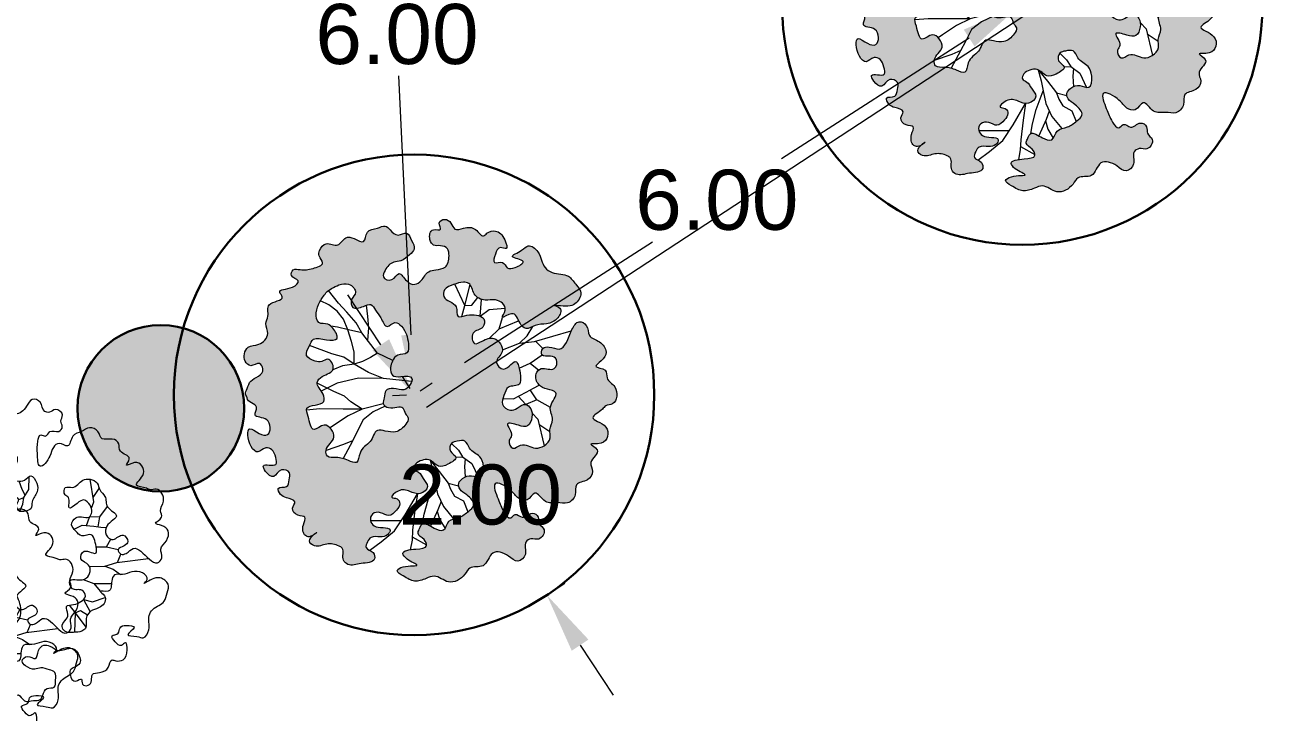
# Model space of a CAD drawing. Header units: metres. Extents: x 180 to 3220, y 13789 to 15035.
# Drawn here: x 728.59 to 739.11, y 14687.81 to 14693.54 of the extents above; entities that cross this region are included whole.
import ezdxf

# ---------------------------------------------------------------- set-up
doc = ezdxf.new("R2010")
doc.units = ezdxf.units.M
doc.header["$MEASUREMENT"] = 0
for name, color, linetype in [('02 Выноски план', 170, 'Continuous'), ('04 Дендроплан (растения)', 7, 'Continuous'), ('04 Дендроплан (существующие растения)', 7, 'Continuous'), ('04 Дендроплан (удаление)', 240, 'Continuous'), ('04 Посадки (привязки)', 7, 'Continuous'), ('50 Дендроплан (привязки)', 7, 'Continuous'), ('50 Дендроплан - Деревья вырубаемые', 7, 'Continuous')]:
    doc.layers.add(name, color=color, linetype=linetype)
doc.layers.get('50 Дендроплан - Деревья вырубаемые').off()
doc.styles.get("Standard").update_dxf_attribs({"font": 'arial.ttf'})
doc.dimstyles.get("Standard").update_dxf_attribs({"dimtxt": 0.18, "dimasz": 0.18, "dimexe": 0.18, "dimexo": 0.0625, "dimgap": 0.09, "dimtad": 0, "dimtih": 1, "dimtoh": 1, "dimdec": 4, "dimzin": 0, "dimdsep": 46, "dimtxsty": 'Standard', "dimcen": 0.09, "dimadec": 0, "dimazin": 0, "dimtfac": 1, "dimtdec": 4, "dimtofl": 0, "dimtmove": 0, "dimatfit": 3, "dimfxl": 1, "dimtolj": 1, "dimtzin": 0, "dimarcsym": 0})

# ---------------------------------------------------------------- blocks, each defined once
blk = doc.blocks.new('A$C442D7FB9')
at = {"layer": '04 Дендроплан (удаление)', "lineweight": 30}
h = blk.add_hatch(color=0, dxfattribs=at)
h.dxf.hatch_style = 1
edge = h.paths.add_edge_path()
edge.add_arc((0, 0), 0.5, 0, 360)
at = {"layer": '04 Дендроплан (удаление)', "color": 0, "lineweight": 30}
blk.add_circle((0, 0), 0.5, dxfattribs=at)
blk = doc.blocks.new('A$C1BB61900')
at = {"layer": '04 Дендроплан (растения)', "lineweight": 0, "true_color": 0xd1f3c4}
h = blk.add_hatch(color=254, dxfattribs=at)
h.dxf.hatch_style = 1
h.set_gradient(color1=(178, 204, 102), color2=(212, 233, 180), rotation=120, tint=1, name='SPHERICAL')
edge = h.paths.add_edge_path()
edge.add_spline(control_points=[(-1.389, -0.037), (-1.39, 0), (-1.277, 0.016), (-1.363, 0.136), (-1.194, 0.118), (-1.204, 0.301), (-1.31, 0.268), (-1.408, 0.172), (-1.4, 0.352), (-1.32, 0.44), (-1.262, 0.37), (-1.189, 0.403), (-1.176, 0.459), (-1.154, 0.562), (-1.304, 0.499), (-1.261, 0.595), (-1.191, 0.654), (-1.145, 0.551), (-1.049, 0.594), (-1.073, 0.659), (-1.081, 0.733), (-1.185, 0.705), (-1.147, 0.788), (-1.1, 0.811), (-1.004, 0.833), (-1.073, 0.903), (-1.021, 0.966), (-0.932, 0.965), (-0.983, 1.05), (-0.976, 1.123), (-0.913, 1.152), (-0.811, 1.073), (-0.96, 1.168), (-0.868, 1.239), (-0.783, 1.197), (-0.702, 1.214), (-0.631, 1.26), (-0.671, 1.338), (-0.597, 1.406), (-0.508, 1.374), (-0.379, 1.384), (-0.391, 1.281), (-0.471, 1.267), (-0.444, 1.203), (-0.408, 1.154), (-0.337, 1.172), (-0.276, 1.167), (-0.232, 1.103), (-0.318, 1.09), (-0.376, 1.087), (-0.42, 1.03), (-0.395, 0.962), (-0.318, 0.958), (-0.254, 1.014), (-0.192, 0.957), (-0.151, 0.908), (-0.171, 0.85), (-0.252, 0.85), (-0.152, 0.77), (-0.075, 0.796), (0.01, 0.843), (0.104, 0.769), (0.039, 0.703), (0.023, 0.644), (-0.041, 0.624), (-0.012, 0.564), (0.038, 0.546), (0.115, 0.533), (0.168, 0.619), (0.255, 0.594), (0.36, 0.537), (0.264, 0.489), (0.285, 0.409), (0.346, 0.402), (0.418, 0.389), (0.438, 0.488), (0.531, 0.524), (0.558, 0.617), (0.539, 0.741), (0.445, 0.68), (0.379, 0.705), (0.33, 0.748), (0.344, 0.815), (0.409, 0.85), (0.483, 0.936), (0.399, 0.995), (0.337, 1.043), (0.231, 1.043), (0.209, 1.16), (0.117, 1.118), (0.076, 1.088), (0.02, 1.061), (-0.004, 1.112), (-0.031, 1.168), (0.032, 1.195), (0.066, 1.281), (-0.049, 1.282), (-0.18, 1.292), (-0.115, 1.378), (0.016, 1.433), (-0.135, 1.411), (-0.23, 1.456), (-0.139, 1.513), (-0.072, 1.563), (0.023, 1.537), (0.12, 1.496), (0.217, 1.605), (0.345, 1.54), (0.4, 1.436), (0.536, 1.481), (0.575, 1.304), (0.72, 1.359), (0.795, 1.447), (0.893, 1.366), (0.849, 1.273), (0.924, 1.23), (0.992, 1.267), (1.059, 1.169), (0.979, 1.125), (1.001, 1.057), (0.926, 1.006), (0.863, 1.09), (0.799, 1.01), (0.751, 1.086), (0.688, 0.982), (0.666, 0.913), (0.598, 0.715), (0.776, 0.817), (0.815, 0.899), (0.911, 0.938), (0.975, 0.815), (1.043, 0.963), (1.147, 0.94), (1.241, 0.974), (1.318, 0.9), (1.298, 0.786), (1.414, 0.789), (1.473, 0.706), (1.413, 0.612), (1.555, 0.541), (1.409, 0.456), (1.586, 0.503), (1.632, 0.314), (1.414, 0.264), (1.551, 0.208), (1.591, 0.153), (1.686, 0.16), (1.705, 0), (1.596, -0.048), (1.622, -0.153), (1.484, -0.157), (1.585, -0.217), (1.632, -0.287), (1.57, -0.382), (1.463, -0.412), (1.479, -0.515), (1.388, -0.566), (1.313, -0.453), (1.265, -0.29), (1.154, -0.352), (1.081, -0.349), (1.066, -0.263), (1.147, -0.28), (1.216, -0.245), (1.18, -0.126), (1.078, -0.197), (1.006, -0.123), (1.032, -0.03), (1.104, 0.003), (1.226, 0.033), (1.094, 0.147), (1.164, 0.253), (1.106, 0.333), (1.129, 0.417), (1.068, 0.477), (0.972, 0.503), (0.888, 0.426), (0.797, 0.509), (0.759, 0.416), (0.822, 0.365), (0.721, 0.245), (0.858, 0.293), (0.941, 0.319), (0.978, 0.231), (0.976, 0.162), (0.918, 0.101), (0.858, 0.152), (0.789, 0.173), (0.711, 0.116), (0.752, 0.039), (0.775, -0.052), (0.895, -0.024), (0.892, -0.13), (0.886, -0.182), (0.856, -0.28), (0.769, -0.132), (0.666, -0.253), (0.764, -0.31), (0.745, -0.397), (0.679, -0.457), (0.6, -0.432), (0.506, -0.378), (0.494, -0.521), (0.606, -0.512), (0.625, -0.617), (0.542, -0.644), (0.478, -0.65), (0.374, -0.612), (0.408, -0.756), (0.271, -0.77), (0.29, -0.881), (0.372, -0.902), (0.438, -0.924), (0.521, -0.908), (0.523, -0.805), (0.622, -0.748), (0.721, -0.777), (0.823, -0.697), (0.734, -0.582), (0.871, -0.678), (0.895, -0.564), (0.956, -0.49), (1.039, -0.545), (1.133, -0.535), (1.223, -0.567), (1.274, -0.666), (1.156, -0.706), (1.338, -0.659), (1.401, -0.713), (1.439, -0.796), (1.382, -0.86), (1.327, -0.955), (1.212, -0.946), (1.11, -1.021), (1.114, -1.131), (1.009, -1.22), (0.952, -1.154), (0.81, -1.109), (1.009, -1.077), (0.891, -1.017), (0.817, -1.006), (0.796, -1.088), (0.697, -1.049), (0.729, -1.143), (0.759, -1.21), (0.843, -1.16), (0.81, -1.281), (0.756, -1.344), (0.676, -1.33), (0.624, -1.275), (0.575, -1.377), (0.487, -1.376), (0.394, -1.344), (0.377, -1.42), (0.327, -1.461), (0.255, -1.427), (0.306, -1.347), (0.197, -1.389), (0.18, -1.293), (0.214, -1.227), (0.279, -1.237), (0.341, -1.209), (0.347, -1.13), (0.324, -1.038), (0.234, -1.034), (0.152, -1.024), (0.116, -0.952), (0.045, -0.907), (-0.027, -0.942), (-0.076, -1.052), (-0.13, -0.943), (-0.231, -0.982), (-0.187, -1.064), (-0.136, -1.118), (-0.047, -1.114), (0.006, -1.161), (0.074, -1.214), (0.035, -1.282), (0.009, -1.371), (-0.081, -1.315), (-0.13, -1.374), (-0.178, -1.429), (-0.248, -1.39), (-0.341, -1.396), (-0.348, -1.261), (-0.436, -1.328), (-0.52, -1.35), (-0.572, -1.244), (-0.673, -1.316), (-0.733, -1.248), (-0.745, -1.185), (-0.681, -1.119), (-0.81, -1.084), (-0.879, -1.075), (-0.961, -1.101), (-0.992, -1.023), (-0.891, -0.999), (-0.98, -0.917), (-1.11, -0.934), (-1.024, -0.829), (-1.21, -0.835), (-1.17, -0.715), (-1.221, -0.644), (-1.17, -0.552), (-1.261, -0.463), (-1.361, -0.478), (-1.401, -0.405), (-1.4, -0.343), (-1.345, -0.283), (-1.276, -0.342), (-1.231, -0.262), (-1.286, -0.206), (-1.361, -0.186), (-1.379, -0.121), (-1.412, -0.072), (-1.389, -0.048), (-1.389, -0.037)], knot_values=[0, 0, 0, 0, 0.144623, 0.231167, 0.368861, 0.533358, 0.626687, 0.740408, 0.935226, 1.031861, 1.128241, 1.198256, 1.294402, 1.368689, 1.507955, 1.574673, 1.679777, 1.79119, 1.883627, 1.959993, 2.039207, 2.131319, 2.201489, 2.277769, 2.379891, 2.45347, 2.54984, 2.629417, 2.713756, 2.836131, 2.877797, 2.974434, 3.098533, 3.174839, 3.310795, 3.448506, 3.489216, 3.62255, 3.689433, 3.833718, 3.988827, 4.05943, 4.152735, 4.217846, 4.281087, 4.383199, 4.466591, 4.525335, 4.60464, 4.706041, 4.777196, 4.850967, 4.941557, 5.035937, 5.13954, 5.219117, 5.28068, 5.339424, 5.435055, 5.564599, 5.681514, 5.792988, 5.892227, 5.976975, 6.036908, 6.095646, 6.173749, 6.252212, 6.380922, 6.484525, 6.602635, 6.692872, 6.777965, 6.844717, 6.928444, 7.02051, 7.167213, 7.282, 7.407383, 7.507264, 7.609206, 7.678412, 7.741177, 7.842553, 7.980652, 8.063007, 8.187574, 8.307662, 8.420868, 8.524456, 8.606097, 8.65359, 8.733663, 8.78115, 8.875736, 8.947733, 9.070923, 9.223371, 9.297752, 9.425798, 9.577891, 9.656402, 9.742281, 9.880076, 10.010368, 10.101704, 10.271449, 10.469408, 10.556507, 10.704089, 10.878467, 11.055291, 11.171089, 11.284149, 11.417731, 11.482645, 11.567427, 11.68373, 11.77169, 11.843492, 11.921933, 12.039354, 12.124248, 12.185085, 12.279334, 12.442083, 12.611011, 12.797738, 12.921046, 13.015017, 13.129765, 13.27535, 13.406716, 13.521304, 13.644281, 13.753137, 13.886642, 13.991763, 14.093139, 14.248215, 14.338926, 14.451134, 14.636917, 14.813923, 14.953979, 15.006047, 15.083831, 15.270441, 15.402543, 15.48891, 15.598301, 15.682028, 15.794092, 15.927518, 16.058446, 16.173604, 16.260996, 16.378012, 16.633999, 16.747204, 16.817387, 16.885538, 16.980265, 17.054418, 17.157369, 17.299589, 17.380857, 17.502298, 17.608515, 17.708493, 17.875073, 18.018008, 18.132164, 18.220812, 18.330672, 18.42764, 18.594846, 18.685597, 18.781631, 18.83834, 18.974753, 19.095535, 19.196942, 19.302834, 19.396624, 19.471771, 19.573189, 19.64865, 19.757506, 19.853667, 19.959896, 20.083661, 20.173311, 20.285247, 20.335982, 20.497146, 20.604648, 20.73546, 20.822811, 20.919446, 21.052361, 21.138111, 21.251311, 21.378508, 21.468801, 21.559641, 21.663684, 21.760796, 21.866457, 22.044178, 22.114637, 22.23047, 22.341438, 22.400666, 22.529106, 22.668332, 22.783263, 22.938439, 23.01956, 23.126312, 23.267144, 23.355432, 23.45979, 23.589203, 23.728577, 23.835857, 23.898351, 24.043906, 24.189962, 24.256212, 24.371649, 24.490581, 24.67199, 24.766696, 24.956099, 25.083087, 25.169948, 25.292933, 25.419422, 25.526836, 25.615518, 25.691414, 25.778638, 25.869312, 25.961297, 26.024928, 26.121298, 26.263466, 26.360434, 26.407027, 26.517617, 26.650303, 26.74818, 26.826653, 26.905094, 26.978885, 27.046871, 27.126191, 27.241376, 27.314599, 27.389769, 27.472839, 27.551312, 27.683547, 27.788448, 27.871841, 27.999501, 28.077604, 28.175679, 28.291585, 28.394565, 28.492933, 28.567087, 28.697918, 28.77954, 28.894137, 28.975271, 29.07451, 29.169691, 29.264917, 29.370694, 29.435998, 29.525045, 29.645134, 29.756428, 29.862319, 29.956635, 30.074745, 30.200153, 30.306664, 30.366297, 30.449133, 30.570729, 30.713328, 30.79014, 30.852634, 30.945669, 31.037541, 31.189615, 31.243213, 31.410359, 31.536232, 31.621622, 31.733558, 31.886269, 32.00739, 32.09115, 32.172123, 32.250875, 32.347965, 32.418568, 32.512539, 32.612542, 32.705135, 32.769699, 32.813194, 32.813194, 32.813194, 32.813194], degree=3, periodic=0)
edge = h.paths.add_edge_path(flags=16)
edge.add_spline(control_points=[(-0.695, -0.881), (-0.715, -0.858), (-0.753, -0.807), (-0.788, -0.73), (-0.783, -0.618), (-0.691, -0.632), (-0.643, -0.579), (-0.587, -0.48), (-0.721, -0.484), (-0.814, -0.527), (-0.855, -0.44), (-0.902, -0.36), (-0.818, -0.319), (-0.756, -0.301), (-0.691, -0.357), (-0.629, -0.217), (-0.746, -0.205), (-0.828, -0.128), (-0.753, -0.062), (-0.737, 0.065), (-0.923, 0.031), (-0.881, 0.155), (-0.868, 0.294), (-0.763, 0.194), (-0.696, 0.252), (-0.661, 0.347), (-0.763, 0.395), (-0.749, 0.496), (-0.653, 0.486), (-0.588, 0.512), (-0.488, 0.563), (-0.479, 0.462), (-0.435, 0.409), (-0.364, 0.37), (-0.34, 0.264), (-0.244, 0.294), (-0.158, 0.312), (-0.088, 0.26), (-0.045, 0.192), (-0.086, 0.154), (-0.092, 0.067), (-0.197, 0.121), (-0.274, 0.065), (-0.242, 0.01), (-0.245, -0.057), (-0.157, -0.069), (-0.086, -0.029), (-0.028, -0.079), (0.009, -0.162), (-0.099, -0.157), (-0.183, -0.156), (-0.19, -0.236), (-0.168, -0.292), (-0.125, -0.353), (-0.026, -0.331), (-0.026, -0.433), (-0.037, -0.506), (-0.07, -0.57), (-0.133, -0.63), (-0.209, -0.544), (-0.243, -0.66), (-0.286, -0.708), (-0.32, -0.784), (-0.394, -0.75), (-0.486, -0.725), (-0.496, -0.825), (-0.436, -0.863), (-0.46, -0.919), (-0.508, -0.957), (-0.582, -0.948), (-0.642, -0.916), (-0.683, -0.896), (-0.695, -0.881)], knot_values=[0, 0, 0, 0, 0.119147, 0.244704, 0.355195, 0.456841, 0.525213, 0.64652, 0.761794, 0.906015, 0.999107, 1.102214, 1.21292, 1.287506, 1.35766, 1.479239, 1.62773, 1.713089, 1.858081, 1.936445, 2.136108, 2.227757, 2.383509, 2.506371, 2.592801, 2.687321, 2.856666, 2.919037, 3.017629, 3.155387, 3.246677, 3.353704, 3.442539, 3.52579, 3.669986, 3.756325, 3.869148, 4.011227, 4.081037, 4.138722, 4.206699, 4.365743, 4.440415, 4.505889, 4.585073, 4.671725, 4.788569, 4.878809, 4.948708, 5.073582, 5.166391, 5.253695, 5.327262, 5.415765, 5.519566, 5.621336, 5.725491, 5.831081, 5.911981, 6.005594, 6.125346, 6.227321, 6.306075, 6.391977, 6.508685, 6.596002, 6.686109, 6.737432, 6.809051, 6.915906, 7.005912, 7.085383, 7.085383, 7.085383, 7.085383], degree=3, periodic=0)
at = {"layer": '04 Дендроплан (растения)', "lineweight": 0}
for p, q in [((-0.427, 1.276), (-0.327, 1.21)), ((-0.071, 1.208), (-0.09, 1.287)), ((-0.327, 1.21), (-0.214, 1.122)), ((-0.064, 1.124), (-0.071, 1.208)), ((-0.069, 1.179), (0.049, 1.251)), ((-0.214, 1.122), (-0.12, 0.995)), ((-0.036, 0.96), (-0.064, 1.124)), ((0.023, 1.076), (0.039, 0.996)), ((0.155, 0.964), (0.089, 1.098)), ((0.166, 1.044), (0.208, 1.123)), ((-0.156, 1.044), (-0.409, 1.032)), ((-0.12, 0.995), (-0.009, 0.823)), ((-0.009, 0.823), (-0.036, 0.96)), ((0.039, 0.996), (0.077, 0.878)), ((0.149, 0.975), (0.166, 1.044)), ((0.185, 0.897), (0.155, 0.964)), ((0.203, 0.94), (0.283, 1.045)), ((0.371, 0.901), (0.404, 0.992)), ((0.077, 0.878), (0.141, 0.726)), ((0.159, 0.832), (0.203, 0.94)), ((0.269, 0.799), (0.299, 0.858)), ((0.299, 0.858), (0.371, 0.901)), ((0.141, 0.726), (0.159, 0.832)), ((0.181, 0.647), (0.252, 0.746)), ((0.252, 0.746), (0.269, 0.799)), ((0.252, 0.746), (0.337, 0.772)), ((0.109, 0.549), (0.181, 0.647)), ((0.109, 0.549), (0.129, 0.641)), ((0.129, 0.641), (0.141, 0.726)), ((0.393, 0.615), (0.394, 0.702)), ((0.454, 0.592), (0.504, 0.712)), ((0.325, 0.534), (0.381, 0.534)), ((0.348, 0.476), (0.381, 0.534)), ((0.381, 0.534), (0.454, 0.592)), ((0.401, 0.55), (0.393, 0.615)), ((-0.604, 0.387), (-0.753, 0.431)), ((-0.53, 0.361), (-0.614, 0.503)), ((0.294, 0.418), (0.348, 0.476)), ((1.02, 0.248), (1.063, 0.472)), ((-0.529, 0.358), (-0.604, 0.387)), ((-0.486, 0.284), (-0.53, 0.361)), ((1.028, 0.29), (1.117, 0.355)), ((-0.674, 0.22), (-0.711, 0.244)), ((-0.556, 0.15), (-0.674, 0.22)), ((-0.431, 0.188), (-0.486, 0.284)), ((0.975, 0.196), (1.02, 0.248)), ((-0.438, 0.099), (-0.556, 0.15)), ((-0.347, 0.127), (-0.431, 0.188)), ((-0.244, 0.084), (-0.347, 0.127)), ((0.866, 0.051), (0.925, 0.121)), ((1.02, 0.087), (0.925, 0.121)), ((1.129, 0.157), (1.02, 0.087)), ((-0.789, 0.082), (-0.899, 0.087)), ((-0.595, 0.092), (-0.789, 0.082)), ((-0.438, 0.099), (-0.595, 0.092)), ((-0.529, 0.033), (-0.578, -0.015)), ((-0.438, 0.099), (-0.529, 0.033)), ((-0.26, 0.062), (-0.438, 0.099)), ((0.739, 0.062), (0.827, 0.07)), ((0.827, 0.07), (0.934, 0.018)), ((0.934, 0.018), (0.996, -0.012)), ((1.02, 0.087), (0.969, 0.001)), ((-0.666, -0.057), (-0.801, -0.133)), ((-0.636, -0.125), (-0.771, -0.067)), ((-0.578, -0.015), (-0.666, -0.057)), ((0.996, -0.012), (1.045, -0.035)), ((-0.457, -0.159), (-0.636, -0.125)), ((-0.371, -0.203), (-0.487, -0.278)), ((-0.248, -0.147), (-0.457, -0.159)), ((-0.248, -0.147), (-0.371, -0.203)), ((-0.015, -0.111), (-0.248, -0.147)), ((0.884, -0.183), (0.979, -0.219)), ((0.979, -0.219), (1.046, -0.16)), ((-0.585, -0.268), (-0.665, -0.239)), ((-0.487, -0.278), (-0.585, -0.268)), ((-0.487, -0.278), (-0.57, -0.339)), ((-0.415, -0.296), (-0.487, -0.278)), ((-0.487, -0.278), (-0.483, -0.38)), ((-0.348, -0.327), (-0.415, -0.296)), ((-0.164, -0.295), (-0.287, -0.36)), ((0.979, -0.219), (1.08, -0.285)), ((-0.667, -0.372), (-0.851, -0.451)), ((-0.57, -0.339), (-0.667, -0.372)), ((-0.483, -0.38), (-0.499, -0.467)), ((-0.287, -0.36), (-0.412, -0.537)), ((-0.287, -0.36), (-0.348, -0.327)), ((0.752, -0.341), (0.897, -0.392)), ((0.897, -0.392), (0.963, -0.45)), ((0.897, -0.392), (1.021, -0.4)), ((1.03, -0.402), (1.09, -0.338)), ((-0.499, -0.467), (-0.525, -0.567)), ((-0.365, -0.471), (-0.352, -0.576)), ((0.648, -0.443), (0.734, -0.517)), ((0.734, -0.517), (0.898, -0.578)), ((0.734, -0.517), (0.766, -0.611)), ((0.963, -0.45), (1.015, -0.525)), ((-0.61, -0.593), (-0.667, -0.604)), ((-0.522, -0.566), (-0.61, -0.593)), ((-0.525, -0.567), (-0.558, -0.656)), ((-0.454, -0.62), (-0.527, -0.712)), ((-0.412, -0.537), (-0.522, -0.566)), ((-0.412, -0.537), (-0.454, -0.62)), ((-0.352, -0.576), (-0.354, -0.669)), ((0.58, -0.63), (0.598, -0.768)), ((0.58, -0.63), (0.657, -0.682)), ((-0.609, -0.726), (-0.674, -0.78)), ((-0.558, -0.656), (-0.609, -0.726)), ((-0.527, -0.712), (-0.593, -0.792)), ((-0.354, -0.669), (-0.361, -0.765)), ((0.455, -0.725), (0.382, -0.906)), ((0.426, -0.633), (0.455, -0.725)), ((0.455, -0.725), (0.514, -0.724)), ((0.455, -0.725), (0.507, -0.896)), ((0.514, -0.724), (0.566, -0.787)), ((0.657, -0.682), (0.79, -0.688)), ((-0.674, -0.78), (-0.743, -0.817)), ((-0.593, -0.792), (-0.672, -0.9))]:
    blk.add_line(p, q, dxfattribs=at)
at = {"layer": '04 Дендроплан (растения)', "color": 79, "lineweight": 0, "true_color": 0x384020}
blk.add_line((1.021, -0.4), (1.332, -0.473), dxfattribs=at)
blk.add_open_spline([(-1.389, -0.037), (-1.39, 0), (-1.277, 0.016), (-1.363, 0.136), (-1.194, 0.118), (-1.204, 0.301), (-1.31, 0.268), (-1.408, 0.172), (-1.4, 0.352), (-1.32, 0.44), (-1.262, 0.37), (-1.189, 0.403), (-1.176, 0.459), (-1.154, 0.562), (-1.304, 0.499), (-1.261, 0.595), (-1.191, 0.654), (-1.145, 0.551), (-1.049, 0.594), (-1.073, 0.659), (-1.081, 0.733), (-1.185, 0.705), (-1.147, 0.788), (-1.1, 0.811), (-1.004, 0.833), (-1.073, 0.903), (-1.021, 0.966), (-0.932, 0.965), (-0.983, 1.05), (-0.976, 1.123), (-0.913, 1.152), (-0.811, 1.073), (-0.96, 1.168), (-0.868, 1.239), (-0.783, 1.197), (-0.702, 1.214), (-0.631, 1.26), (-0.671, 1.338), (-0.597, 1.406), (-0.508, 1.374), (-0.379, 1.384), (-0.391, 1.281), (-0.471, 1.267), (-0.444, 1.203), (-0.408, 1.154), (-0.337, 1.172), (-0.276, 1.167), (-0.232, 1.103), (-0.318, 1.09), (-0.376, 1.087), (-0.42, 1.03), (-0.395, 0.962), (-0.318, 0.958), (-0.254, 1.014), (-0.192, 0.957), (-0.151, 0.908), (-0.171, 0.85), (-0.252, 0.85), (-0.152, 0.77), (-0.075, 0.796), (0.01, 0.843), (0.104, 0.769), (0.039, 0.703), (0.023, 0.644), (-0.041, 0.624), (-0.012, 0.564), (0.038, 0.546), (0.115, 0.533), (0.168, 0.619), (0.255, 0.594), (0.36, 0.537), (0.264, 0.489), (0.285, 0.409), (0.346, 0.402), (0.418, 0.389), (0.438, 0.488), (0.531, 0.524), (0.558, 0.617), (0.539, 0.741), (0.445, 0.68), (0.379, 0.705), (0.33, 0.748), (0.344, 0.815), (0.409, 0.85), (0.483, 0.936), (0.399, 0.995), (0.337, 1.043), (0.231, 1.043), (0.209, 1.16), (0.117, 1.118), (0.076, 1.088), (0.02, 1.061), (-0.004, 1.112), (-0.031, 1.168), (0.032, 1.195), (0.066, 1.281), (-0.049, 1.282), (-0.18, 1.292), (-0.115, 1.378), (0.016, 1.433), (-0.135, 1.411), (-0.23, 1.456), (-0.139, 1.513), (-0.072, 1.563), (0.023, 1.537), (0.12, 1.496), (0.217, 1.605), (0.345, 1.54), (0.4, 1.436), (0.536, 1.481), (0.575, 1.304), (0.72, 1.359), (0.795, 1.447), (0.893, 1.366), (0.849, 1.273), (0.924, 1.23), (0.992, 1.267), (1.059, 1.169), (0.979, 1.125), (1.001, 1.057), (0.926, 1.006), (0.863, 1.09), (0.799, 1.01), (0.751, 1.086), (0.688, 0.982), (0.666, 0.913), (0.598, 0.715), (0.776, 0.817), (0.815, 0.899), (0.911, 0.938), (0.975, 0.815), (1.043, 0.963), (1.147, 0.94), (1.241, 0.974), (1.318, 0.9), (1.298, 0.786), (1.414, 0.789), (1.473, 0.706), (1.413, 0.612), (1.555, 0.541), (1.409, 0.456), (1.586, 0.503), (1.632, 0.314), (1.414, 0.264), (1.551, 0.208), (1.591, 0.153), (1.686, 0.16), (1.705, 0), (1.596, -0.048), (1.622, -0.153), (1.484, -0.157), (1.585, -0.217), (1.632, -0.287), (1.57, -0.382), (1.463, -0.412), (1.479, -0.515), (1.388, -0.566), (1.313, -0.453), (1.265, -0.29), (1.154, -0.352), (1.081, -0.349), (1.066, -0.263), (1.147, -0.28), (1.216, -0.245), (1.18, -0.126), (1.078, -0.197), (1.006, -0.123), (1.032, -0.03), (1.104, 0.003), (1.226, 0.033), (1.094, 0.147), (1.164, 0.253), (1.106, 0.333), (1.129, 0.417), (1.068, 0.477), (0.972, 0.503), (0.888, 0.426), (0.797, 0.509), (0.759, 0.416), (0.822, 0.365), (0.721, 0.245), (0.858, 0.293), (0.941, 0.319), (0.978, 0.231), (0.976, 0.162), (0.918, 0.101), (0.858, 0.152), (0.789, 0.173), (0.711, 0.116), (0.752, 0.039), (0.775, -0.052), (0.895, -0.024), (0.892, -0.13), (0.886, -0.182), (0.856, -0.28), (0.769, -0.132), (0.666, -0.253), (0.764, -0.31), (0.745, -0.397), (0.679, -0.457), (0.6, -0.432), (0.506, -0.378), (0.494, -0.521), (0.606, -0.512), (0.625, -0.617), (0.542, -0.644), (0.478, -0.65), (0.374, -0.612), (0.408, -0.756), (0.271, -0.77), (0.29, -0.881), (0.372, -0.902), (0.438, -0.924), (0.521, -0.908), (0.523, -0.805), (0.622, -0.748), (0.721, -0.777), (0.823, -0.697), (0.734, -0.582), (0.871, -0.678), (0.895, -0.564), (0.956, -0.49), (1.039, -0.545), (1.133, -0.535), (1.223, -0.567), (1.274, -0.666), (1.156, -0.706), (1.338, -0.659), (1.401, -0.713), (1.439, -0.796), (1.382, -0.86), (1.327, -0.955), (1.212, -0.946), (1.11, -1.021), (1.114, -1.131), (1.009, -1.22), (0.952, -1.154), (0.81, -1.109), (1.009, -1.077), (0.891, -1.017), (0.817, -1.006), (0.796, -1.088), (0.697, -1.049), (0.729, -1.143), (0.759, -1.21), (0.843, -1.16), (0.81, -1.281), (0.756, -1.344), (0.676, -1.33), (0.624, -1.275), (0.575, -1.377), (0.487, -1.376), (0.394, -1.344), (0.377, -1.42), (0.327, -1.461), (0.255, -1.427), (0.306, -1.347), (0.197, -1.389), (0.18, -1.293), (0.214, -1.227), (0.279, -1.237), (0.341, -1.209), (0.347, -1.13), (0.324, -1.038), (0.234, -1.034), (0.152, -1.024), (0.116, -0.952), (0.045, -0.907), (-0.027, -0.942), (-0.076, -1.052), (-0.13, -0.943), (-0.231, -0.982), (-0.187, -1.064), (-0.136, -1.118), (-0.047, -1.114), (0.006, -1.161), (0.074, -1.214), (0.035, -1.282), (0.009, -1.371), (-0.081, -1.315), (-0.13, -1.374), (-0.178, -1.429), (-0.248, -1.39), (-0.341, -1.396), (-0.348, -1.261), (-0.436, -1.328), (-0.52, -1.35), (-0.572, -1.244), (-0.673, -1.316), (-0.733, -1.248), (-0.745, -1.185), (-0.681, -1.119), (-0.81, -1.084), (-0.879, -1.075), (-0.961, -1.101), (-0.992, -1.023), (-0.891, -0.999), (-0.98, -0.917), (-1.11, -0.934), (-1.024, -0.829), (-1.21, -0.835), (-1.17, -0.715), (-1.221, -0.644), (-1.17, -0.552), (-1.261, -0.463), (-1.361, -0.478), (-1.401, -0.405), (-1.4, -0.343), (-1.345, -0.283), (-1.276, -0.342), (-1.231, -0.262), (-1.286, -0.206), (-1.361, -0.186), (-1.379, -0.121), (-1.412, -0.072), (-1.389, -0.048), (-1.389, -0.037)], degree=3, knots=[0, 0, 0, 0, 0.144623, 0.231167, 0.368861, 0.533358, 0.626687, 0.740408, 0.935226, 1.031861, 1.128241, 1.198256, 1.294402, 1.368689, 1.507955, 1.574673, 1.679777, 1.79119, 1.883627, 1.959993, 2.039207, 2.131319, 2.201489, 2.277769, 2.379891, 2.45347, 2.54984, 2.629417, 2.713756, 2.836131, 2.877797, 2.974434, 3.098533, 3.174839, 3.310795, 3.448506, 3.489216, 3.62255, 3.689433, 3.833718, 3.988827, 4.05943, 4.152735, 4.217846, 4.281087, 4.383199, 4.466591, 4.525335, 4.60464, 4.706041, 4.777196, 4.850967, 4.941557, 5.035937, 5.13954, 5.219117, 5.28068, 5.339424, 5.435055, 5.564599, 5.681514, 5.792988, 5.892227, 5.976975, 6.036908, 6.095646, 6.173749, 6.252212, 6.380922, 6.484525, 6.602635, 6.692872, 6.777965, 6.844717, 6.928444, 7.02051, 7.167213, 7.282, 7.407383, 7.507264, 7.609206, 7.678412, 7.741177, 7.842553, 7.980652, 8.063007, 8.187574, 8.307662, 8.420868, 8.524456, 8.606097, 8.65359, 8.733663, 8.78115, 8.875736, 8.947733, 9.070923, 9.223371, 9.297752, 9.425798, 9.577891, 9.656402, 9.742281, 9.880076, 10.010368, 10.101704, 10.271449, 10.469408, 10.556507, 10.704089, 10.878467, 11.055291, 11.171089, 11.284149, 11.417731, 11.482645, 11.567427, 11.68373, 11.77169, 11.843492, 11.921933, 12.039354, 12.124248, 12.185085, 12.279334, 12.442083, 12.611011, 12.797738, 12.921046, 13.015017, 13.129765, 13.27535, 13.406716, 13.521304, 13.644281, 13.753137, 13.886642, 13.991763, 14.093139, 14.248215, 14.338926, 14.451134, 14.636917, 14.813923, 14.953979, 15.006047, 15.083831, 15.270441, 15.402543, 15.48891, 15.598301, 15.682028, 15.794092, 15.927518, 16.058446, 16.173604, 16.260996, 16.378012, 16.633999, 16.747204, 16.817387, 16.885538, 16.980265, 17.054418, 17.157369, 17.299589, 17.380857, 17.502298, 17.608515, 17.708493, 17.875073, 18.018008, 18.132164, 18.220812, 18.330672, 18.42764, 18.594846, 18.685597, 18.781631, 18.83834, 18.974753, 19.095535, 19.196942, 19.302834, 19.396624, 19.471771, 19.573189, 19.64865, 19.757506, 19.853667, 19.959896, 20.083661, 20.173311, 20.285247, 20.335982, 20.497146, 20.604648, 20.73546, 20.822811, 20.919446, 21.052361, 21.138111, 21.251311, 21.378508, 21.468801, 21.559641, 21.663684, 21.760796, 21.866457, 22.044178, 22.114637, 22.23047, 22.341438, 22.400666, 22.529106, 22.668332, 22.783263, 22.938439, 23.01956, 23.126312, 23.267144, 23.355432, 23.45979, 23.589203, 23.728577, 23.835857, 23.898351, 24.043906, 24.189962, 24.256212, 24.371649, 24.490581, 24.67199, 24.766696, 24.956099, 25.083087, 25.169948, 25.292933, 25.419422, 25.526836, 25.615518, 25.691414, 25.778638, 25.869312, 25.961297, 26.024928, 26.121298, 26.263466, 26.360434, 26.407027, 26.517617, 26.650303, 26.74818, 26.826653, 26.905094, 26.978885, 27.046871, 27.126191, 27.241376, 27.314599, 27.389769, 27.472839, 27.551312, 27.683547, 27.788448, 27.871841, 27.999501, 28.077604, 28.175679, 28.291585, 28.394565, 28.492933, 28.567087, 28.697918, 28.77954, 28.894137, 28.975271, 29.07451, 29.169691, 29.264917, 29.370694, 29.435998, 29.525045, 29.645134, 29.756428, 29.862319, 29.956635, 30.074745, 30.200153, 30.306664, 30.366297, 30.449133, 30.570729, 30.713328, 30.79014, 30.852634, 30.945669, 31.037541, 31.189615, 31.243213, 31.410359, 31.536232, 31.621622, 31.733558, 31.886269, 32.00739, 32.09115, 32.172123, 32.250875, 32.347965, 32.418568, 32.512539, 32.612542, 32.705135, 32.769699, 32.813194, 32.813194, 32.813194, 32.813194], dxfattribs=at)
at = {"layer": '04 Дендроплан (растения)', "lineweight": 0}
blk.add_open_spline([(-0.695, -0.881), (-0.715, -0.858), (-0.753, -0.807), (-0.788, -0.73), (-0.783, -0.618), (-0.691, -0.632), (-0.643, -0.579), (-0.587, -0.48), (-0.721, -0.484), (-0.814, -0.527), (-0.855, -0.44), (-0.902, -0.36), (-0.818, -0.319), (-0.756, -0.301), (-0.691, -0.357), (-0.629, -0.217), (-0.746, -0.205), (-0.828, -0.128), (-0.753, -0.062), (-0.737, 0.065), (-0.923, 0.031), (-0.881, 0.155), (-0.868, 0.294), (-0.763, 0.194), (-0.696, 0.252), (-0.661, 0.347), (-0.763, 0.395), (-0.749, 0.496), (-0.653, 0.486), (-0.588, 0.512), (-0.488, 0.563), (-0.479, 0.462), (-0.435, 0.409), (-0.364, 0.37), (-0.34, 0.264), (-0.244, 0.294), (-0.158, 0.312), (-0.088, 0.26), (-0.045, 0.192), (-0.086, 0.154), (-0.092, 0.067), (-0.197, 0.121), (-0.274, 0.065), (-0.242, 0.01), (-0.245, -0.057), (-0.157, -0.069), (-0.086, -0.029), (-0.028, -0.079), (0.009, -0.162), (-0.099, -0.157), (-0.183, -0.156), (-0.19, -0.236), (-0.168, -0.292), (-0.125, -0.353), (-0.026, -0.331), (-0.026, -0.433), (-0.037, -0.506), (-0.07, -0.57), (-0.133, -0.63), (-0.209, -0.544), (-0.243, -0.66), (-0.286, -0.708), (-0.32, -0.784), (-0.394, -0.75), (-0.486, -0.725), (-0.496, -0.825), (-0.436, -0.863), (-0.46, -0.919), (-0.508, -0.957), (-0.582, -0.948), (-0.642, -0.916), (-0.683, -0.896), (-0.695, -0.881)], degree=3, knots=[0, 0, 0, 0, 0.119147, 0.244704, 0.355195, 0.456841, 0.525213, 0.64652, 0.761794, 0.906015, 0.999107, 1.102214, 1.21292, 1.287506, 1.35766, 1.479239, 1.62773, 1.713089, 1.858081, 1.936445, 2.136108, 2.227757, 2.383509, 2.506371, 2.592801, 2.687321, 2.856666, 2.919037, 3.017629, 3.155387, 3.246677, 3.353704, 3.442539, 3.52579, 3.669986, 3.756325, 3.869148, 4.011227, 4.081037, 4.138722, 4.206699, 4.365743, 4.440415, 4.505889, 4.585073, 4.671725, 4.788569, 4.878809, 4.948708, 5.073582, 5.166391, 5.253695, 5.327262, 5.415765, 5.519566, 5.621336, 5.725491, 5.831081, 5.911981, 6.005594, 6.125346, 6.227321, 6.306075, 6.391977, 6.508685, 6.596002, 6.686109, 6.737432, 6.809051, 6.915906, 7.005912, 7.085383, 7.085383, 7.085383, 7.085383], dxfattribs=at)
blk = doc.blocks.new('Лиственное дерево существующее')
at = {"color": 114, "lineweight": 0}
for p, q in [((-0.799, 1.368), (-0.859, 1.458)), ((-0.751, 1.267), (-0.799, 1.368)), ((-0.782, 1.333), (-0.669, 1.479)), ((-0.427, 1.275), (-0.411, 1.393)), ((-1.275, 1.287), (-1.119, 1.252)), ((-1.119, 1.252), (-0.938, 1.195)), ((-0.938, 1.195), (-0.761, 1.08)), ((-0.639, 1.076), (-0.751, 1.267)), ((-0.62, 1.247), (-0.563, 1.155)), ((-0.403, 1.17), (-0.548, 1.306)), ((-0.415, 1.181), (-0.427, 1.275)), ((-0.332, 1.162), (-0.28, 1.33)), ((-0.173, 1.105), (-0.103, 1.192)), ((-0.103, 1.192), (-0.105, 1.321)), ((-0.829, 1.124), (-1.138, 0.99)), ((-0.761, 1.08), (-0.541, 0.917)), ((-0.541, 0.917), (-0.639, 1.076)), ((-0.563, 1.155), (-0.46, 1.026)), ((-0.46, 1.026), (-0.309, 0.866)), ((-0.334, 1.1), (-0.403, 1.17)), ((-0.337, 1.006), (-0.332, 1.162)), ((-0.183, 1.016), (-0.173, 1.105)), ((-0.18, 0.943), (-0.183, 1.016)), ((-0.18, 0.943), (-0.086, 1.015)), ((0.145, 0.845), (0.151, 1.018)), ((-0.309, 0.866), (-0.337, 1.006)), ((-0.285, 0.754), (-0.309, 0.866)), ((-0.221, 0.786), (-0.18, 0.943)), ((0.058, 0.845), (0.018, 0.955)), ((0.098, 0.768), (0.058, 0.845)), ((0.08, 0.738), (0.145, 0.845)), ((1.012, 0.68), (0.961, 0.98)), ((1.002, 0.737), (1.083, 0.859)), ((-0.266, 0.631), (-0.285, 0.754)), ((-0.266, 0.631), (-0.221, 0.786)), ((0.011, 0.712), (0.08, 0.738)), ((0.067, 0.65), (0.08, 0.738)), ((0.98, 0.595), (1.012, 0.68)), ((0.027, 0.553), (0.067, 0.65)), ((1.191, 0.617), (1.088, 0.479)), ((0.748, 0.317), (0.854, 0.368)), ((0.854, 0.368), (1.012, 0.353)), ((0.912, 0.363), (0.952, 0.477)), ((1.088, 0.479), (0.952, 0.477)), ((1.012, 0.353), (1.103, 0.344)), ((1.088, 0.479), (1.064, 0.348)), ((1.103, 0.344), (1.176, 0.338)), ((-0.976, 0.096), (-1.147, 0.235)), ((1.18, 0.078), (1.236, 0.183)), ((-1.081, 0.093), (-1.287, 0.08)), ((-0.973, 0.093), (-1.081, 0.093)), ((-0.885, 0.021), (-0.976, 0.096)), ((-0.772, -0.073), (-0.885, 0.021)), ((1.044, 0.078), (1.18, 0.078)), ((1.18, 0.078), (1.336, 0.043)), ((-1.091, -0.147), (-1.147, -0.134)), ((-0.91, -0.179), (-1.091, -0.147)), ((-0.638, -0.11), (-0.772, -0.073)), ((-0.5, -0.151), (-0.739, -0.188)), ((-0.489, -0.116), (-0.638, -0.11)), ((1.158, -0.176), (1.317, -0.128)), ((1.317, -0.128), (1.739, -0.074)), ((1.328, -0.127), (1.373, -0.019)), ((-0.931, -0.27), (-1.169, -0.374)), ((-0.739, -0.188), (-0.931, -0.27)), ((-0.739, -0.188), (-0.91, -0.179)), ((-0.821, -0.312), (-0.86, -0.395)), ((-0.739, -0.188), (-0.821, -0.312)), ((-0.113, -0.252), (-0.386, -0.406)), ((0.953, -0.18), (1.158, -0.176)), ((1.158, -0.176), (1.267, -0.218)), ((1.267, -0.218), (1.367, -0.287)), ((-1.169, -0.374), (-1.309, -0.418)), ((-0.95, -0.489), (-1.084, -0.647)), ((-0.86, -0.395), (-0.95, -0.489)), ((-0.386, -0.406), (-0.641, -0.519)), ((-0.386, -0.406), (-0.514, -0.534)), ((0.87, -0.356), (1.013, -0.408)), ((1.013, -0.408), (1.247, -0.408)), ((1.013, -0.408), (1.096, -0.512)), ((-0.882, -0.56), (-1.076, -0.551)), ((-0.641, -0.519), (-0.882, -0.56)), ((-0.514, -0.534), (-0.624, -0.681)), ((-0.525, -0.67), (-0.624, -0.681)), ((-0.427, -0.678), (-0.525, -0.67)), ((-0.212, -0.551), (-0.335, -0.691)), ((0.873, -0.622), (0.961, -0.786)), ((0.873, -0.622), (0.993, -0.651)), ((0.993, -0.651), (1.163, -0.596)), ((-0.75, -0.714), (-0.864, -0.716)), ((-0.699, -0.796), (-0.804, -0.883)), ((-0.624, -0.681), (-0.75, -0.714)), ((-0.624, -0.681), (-0.699, -0.796)), ((-0.624, -0.681), (-0.572, -0.807)), ((-0.572, -0.807), (-0.55, -0.923)), ((-0.335, -0.691), (-0.427, -0.678)), ((-0.335, -0.691), (-0.408, -0.969)), ((0.682, -0.698), (0.762, -0.798)), ((0.762, -0.798), (0.755, -1.059)), ((0.762, -0.798), (0.835, -0.77)), ((0.762, -0.798), (0.907, -0.988)), ((0.835, -0.77), (0.929, -0.824)), ((-0.804, -0.883), (-0.997, -1.067)), ((-0.55, -0.923), (-0.535, -1.06)), ((-0.408, -0.969), (-0.532, -1.058)), ((-0.408, -0.969), (-0.422, -1.093)), ((-0.381, -0.865), (-0.316, -0.99)), ((-0.316, -0.99), (-0.275, -1.107)), ((-0.629, -1.132), (-0.696, -1.173)), ((-0.532, -1.058), (-0.629, -1.132)), ((-0.535, -1.06), (-0.535, -1.187)), ((-0.422, -1.093), (-0.47, -1.242)), ((-0.275, -1.107), (-0.238, -1.23)), ((-0.566, -1.298), (-0.622, -1.395)), ((-0.535, -1.187), (-0.566, -1.298)), ((-0.47, -1.242), (-0.515, -1.373)), ((-0.622, -1.395), (-0.691, -1.474)), ((-0.515, -1.373), (-0.564, -1.545))]:
    blk.add_line(p, q, dxfattribs=at)
for points, knots in [([(-1.863, -0.802), (-1.881, -0.757), (-1.747, -0.684), (-1.911, -0.574), (-1.692, -0.517), (-1.79, -0.294), (-1.907, -0.385), (-1.984, -0.55), (-2.059, -0.321), (-1.999, -0.175), (-1.894, -0.235), (-1.819, -0.16), (-1.828, -0.083), (-1.849, 0.055), (-2.007, -0.094), (-1.999, 0.047), (-1.938, 0.153), (-1.832, 0.046), (-1.733, 0.144), (-1.793, 0.214), (-1.838, 0.303), (-1.955, 0.22), (-1.946, 0.341), (-1.898, 0.392), (-1.788, 0.464), (-1.907, 0.519), (-1.872, 0.623), (-1.76, 0.663), (-1.864, 0.745), (-1.889, 0.84), (-1.824, 0.904), (-1.659, 0.854), (-1.891, 0.903), (-1.808, 1.034), (-1.683, 1.022), (-1.589, 1.081), (-1.522, 1.172), (-1.609, 1.251), (-1.548, 1.37), (-1.423, 1.371), (-1.266, 1.445), (-1.233, 1.311), (-1.326, 1.255), (-1.263, 1.188), (-1.194, 1.144), (-1.114, 1.199), (-1.035, 1.222), (-0.951, 1.163), (-1.052, 1.106), (-1.123, 1.075), (-1.151, 0.983), (-1.088, 0.91), (-0.99, 0.942), (-0.937, 1.041), (-0.833, 0.999), (-0.758, 0.957), (-0.756, 0.875), (-0.858, 0.837), (-0.695, 0.783), (-0.611, 0.852), (-0.527, 0.951), (-0.375, 0.902), (-0.426, 0.79), (-0.418, 0.708), (-0.488, 0.654), (-0.425, 0.592), (-0.354, 0.593), (-0.251, 0.613), (-0.225, 0.746), (-0.105, 0.754), (0.053, 0.733), (-0.044, 0.628), (0.019, 0.538), (0.099, 0.557), (0.195, 0.575), (0.173, 0.707), (0.273, 0.796), (0.262, 0.925), (0.181, 1.071), (0.093, 0.951), (-0.002, 0.952), (-0.083, 0.981), (-0.098, 1.072), (-0.033, 1.146), (0.02, 1.288), (-0.113, 1.322), (-0.213, 1.354), (-0.344, 1.304), (-0.427, 1.44), (-0.522, 1.344), (-0.56, 1.288), (-0.617, 1.228), (-0.671, 1.281), (-0.73, 1.337), (-0.664, 1.401), (-0.662, 1.525), (-0.806, 1.471), (-0.975, 1.423), (-0.933, 1.56), (-0.796, 1.69), (-0.974, 1.592), (-1.114, 1.604), (-1.027, 1.718), (-0.966, 1.811), (-0.835, 1.824), (-0.696, 1.818), (-0.625, 1.999), (-0.435, 1.978), (-0.317, 1.874), (-0.169, 1.993), (-0.037, 1.791), (0.118, 1.927), (0.171, 2.072), (0.331, 2.017), (0.32, 1.881), (0.433, 1.862), (0.5, 1.939), (0.63, 1.849), (0.551, 1.757), (0.61, 1.682), (0.54, 1.583), (0.423, 1.658), (0.38, 1.528), (0.285, 1.601), (0.255, 1.442), (0.259, 1.344), (0.267, 1.066), (0.442, 1.277), (0.452, 1.397), (0.554, 1.491), (0.691, 1.367), (0.706, 1.583), (0.847, 1.604), (0.949, 1.69), (1.08, 1.634), (1.107, 1.482), (1.251, 1.539), (1.364, 1.464), (1.332, 1.318), (1.543, 1.296), (1.4, 1.122), (1.6, 1.263), (1.746, 1.049), (1.497, 0.884), (1.694, 0.879), (1.77, 0.828), (1.885, 0.882), (1.984, 0.691), (1.87, 0.579), (1.951, 0.461), (1.781, 0.392), (1.935, 0.365), (2.026, 0.299), (1.993, 0.151), (1.874, 0.063), (1.942, -0.057), (1.852, -0.164), (1.705, -0.058), (1.57, 0.123), (1.46, -0.006), (1.368, -0.037), (1.309, 0.063), (1.418, 0.081), (1.488, 0.156), (1.387, 0.288), (1.293, 0.151), (1.168, 0.211), (1.158, 0.338), (1.232, 0.414), (1.37, 0.508), (1.152, 0.589), (1.19, 0.754), (1.08, 0.827), (1.07, 0.942), (0.965, 0.989), (0.834, 0.976), (0.764, 0.841), (0.611, 0.902), (0.608, 0.768), (0.711, 0.734), (0.641, 0.537), (0.789, 0.661), (0.881, 0.732), (0.967, 0.639), (0.997, 0.553), (0.953, 0.449), (0.855, 0.484), (0.758, 0.479), (0.688, 0.371), (0.775, 0.293), (0.847, 0.19), (0.983, 0.282), (1.029, 0.149), (1.046, 0.081), (1.054, -0.055), (0.876, 0.088), (0.805, -0.111), (0.954, -0.136), (0.971, -0.254), (0.916, -0.36), (0.806, -0.365), (0.663, -0.342), (0.715, -0.526), (0.851, -0.462), (0.924, -0.585), (0.833, -0.657), (0.756, -0.694), (0.608, -0.696), (0.717, -0.859), (0.553, -0.942), (0.629, -1.071), (0.741, -1.059), (0.834, -1.056), (0.93, -0.996), (0.884, -0.867), (0.981, -0.75), (1.119, -0.739), (1.208, -0.591), (1.044, -0.489), (1.259, -0.545), (1.236, -0.392), (1.278, -0.271), (1.407, -0.301), (1.52, -0.244), (1.647, -0.243), (1.757, -0.342), (1.628, -0.447), (1.834, -0.304), (1.938, -0.341), (2.024, -0.427), (1.983, -0.534), (1.959, -0.679), (1.81, -0.72), (1.719, -0.862), (1.775, -0.997), (1.685, -1.157), (1.583, -1.102), (1.385, -1.113), (1.618, -0.979), (1.443, -0.96), (1.345, -0.98), (1.358, -1.093), (1.215, -1.09), (1.3, -1.192), (1.368, -1.263), (1.45, -1.161), (1.466, -1.327), (1.427, -1.431), (1.321, -1.45), (1.23, -1.407), (1.216, -1.557), (1.107, -1.596), (0.975, -1.601), (0.989, -1.703), (0.947, -1.778), (0.841, -1.769), (0.866, -1.645), (0.75, -1.749), (0.684, -1.637), (0.696, -1.538), (0.781, -1.521), (0.846, -1.457), (0.816, -1.355), (0.745, -1.251), (0.631, -1.287), (0.523, -1.314), (0.445, -1.241), (0.335, -1.218), (0.262, -1.295), (0.252, -1.455), (0.133, -1.345), (0.026, -1.44), (0.118, -1.522), (0.208, -1.565), (0.318, -1.52), (0.405, -1.554), (0.514, -1.588), (0.498, -1.691), (0.507, -1.814), (0.369, -1.786), (0.336, -1.883), (0.301, -1.974), (0.195, -1.957), (0.081, -2.01), (0.01, -1.844), (-0.069, -1.968), (-0.163, -2.035), (-0.279, -1.927), (-0.37, -2.065), (-0.477, -2.008), (-0.522, -1.934), (-0.473, -1.822), (-0.649, -1.838), (-0.74, -1.86), (-0.831, -1.93), (-0.905, -1.848), (-0.791, -1.771), (-0.94, -1.709), (-1.095, -1.791), (-1.036, -1.621), (-1.266, -1.715), (-1.272, -1.547), (-1.369, -1.482), (-1.348, -1.343), (-1.503, -1.274), (-1.621, -1.34), (-1.705, -1.268), (-1.734, -1.19), (-1.693, -1.089), (-1.578, -1.13), (-1.56, -1.01), (-1.655, -0.965), (-1.758, -0.976), (-1.811, -0.902), (-1.875, -0.857), (-1.857, -0.816), (-1.863, -0.802)], [0, 0, 0, 0, 0.144623, 0.231167, 0.368861, 0.533358, 0.626687, 0.740408, 0.935226, 1.031861, 1.128241, 1.198256, 1.294402, 1.368689, 1.507955, 1.574673, 1.679777, 1.79119, 1.883627, 1.959993, 2.039207, 2.131319, 2.201489, 2.277769, 2.379891, 2.45347, 2.54984, 2.629417, 2.713756, 2.836131, 2.877797, 2.974434, 3.098533, 3.174839, 3.310795, 3.448506, 3.489216, 3.62255, 3.689433, 3.833718, 3.988827, 4.05943, 4.152735, 4.217846, 4.281087, 4.383199, 4.466591, 4.525335, 4.60464, 4.706041, 4.777196, 4.850967, 4.941557, 5.035937, 5.13954, 5.219117, 5.28068, 5.339424, 5.435055, 5.564599, 5.681514, 5.792988, 5.892227, 5.976975, 6.036908, 6.095646, 6.173749, 6.252212, 6.380922, 6.484525, 6.602635, 6.692872, 6.777965, 6.844717, 6.928444, 7.02051, 7.167213, 7.282, 7.407383, 7.507264, 7.609206, 7.678412, 7.741177, 7.842553, 7.980652, 8.063007, 8.187574, 8.307662, 8.420868, 8.524456, 8.606097, 8.65359, 8.733663, 8.78115, 8.875736, 8.947733, 9.070923, 9.223371, 9.297752, 9.425798, 9.577891, 9.656402, 9.742281, 9.880076, 10.010368, 10.101704, 10.271449, 10.469408, 10.556507, 10.704089, 10.878467, 11.055291, 11.171089, 11.284149, 11.417731, 11.482645, 11.567427, 11.68373, 11.77169, 11.843492, 11.921933, 12.039354, 12.124248, 12.185085, 12.279334, 12.442083, 12.611011, 12.797738, 12.921046, 13.015017, 13.129765, 13.27535, 13.406716, 13.521304, 13.644281, 13.753137, 13.886642, 13.991763, 14.093139, 14.248215, 14.338926, 14.451134, 14.636917, 14.813923, 14.953979, 15.006047, 15.083831, 15.270441, 15.402543, 15.48891, 15.598301, 15.682028, 15.794092, 15.927518, 16.058446, 16.173604, 16.260996, 16.378012, 16.633999, 16.747204, 16.817387, 16.885538, 16.980265, 17.054418, 17.157369, 17.299589, 17.380857, 17.502298, 17.608515, 17.708493, 17.875073, 18.018008, 18.132164, 18.220812, 18.330672, 18.42764, 18.594846, 18.685597, 18.781631, 18.83834, 18.974753, 19.095535, 19.196942, 19.302834, 19.396624, 19.471771, 19.573189, 19.64865, 19.757506, 19.853667, 19.959896, 20.083661, 20.173311, 20.285247, 20.335982, 20.497146, 20.604648, 20.73546, 20.822811, 20.919446, 21.052361, 21.138111, 21.251311, 21.378508, 21.468801, 21.559641, 21.663684, 21.760796, 21.866457, 22.044178, 22.114637, 22.23047, 22.341438, 22.400666, 22.529106, 22.668332, 22.783263, 22.938439, 23.01956, 23.126312, 23.267144, 23.355432, 23.45979, 23.589203, 23.728577, 23.835857, 23.898351, 24.043906, 24.189962, 24.256212, 24.371649, 24.490581, 24.67199, 24.766696, 24.956099, 25.083087, 25.169948, 25.292933, 25.419422, 25.526836, 25.615518, 25.691414, 25.778638, 25.869312, 25.961297, 26.024928, 26.121298, 26.263466, 26.360434, 26.407027, 26.517617, 26.650303, 26.74818, 26.826653, 26.905094, 26.978885, 27.046871, 27.126191, 27.241376, 27.314599, 27.389769, 27.472839, 27.551312, 27.683547, 27.788448, 27.871841, 27.999501, 28.077604, 28.175679, 28.291585, 28.394565, 28.492933, 28.567087, 28.697918, 28.77954, 28.894137, 28.975271, 29.07451, 29.169691, 29.264917, 29.370694, 29.435998, 29.525045, 29.645134, 29.756428, 29.862319, 29.956635, 30.074745, 30.200153, 30.306664, 30.366297, 30.449133, 30.570729, 30.713328, 30.79014, 30.852634, 30.945669, 31.037541, 31.189615, 31.243213, 31.410359, 31.536232, 31.621622, 31.733558, 31.886269, 32.00739, 32.09115, 32.172123, 32.250875, 32.347965, 32.418568, 32.512539, 32.612542, 32.705135, 32.769699, 32.813194, 32.813194, 32.813194, 32.813194]), ([(-0.602, -1.531), (-0.637, -1.511), (-0.708, -1.467), (-0.788, -1.386), (-0.835, -1.244), (-0.712, -1.219), (-0.678, -1.13), (-0.654, -0.981), (-0.819, -1.048), (-0.915, -1.145), (-1.007, -1.056), (-1.104, -0.978), (-1.018, -0.888), (-0.949, -0.836), (-0.841, -0.875), (-0.83, -0.671), (-0.981, -0.711), (-1.12, -0.654), (-1.057, -0.535), (-1.096, -0.37), (-1.312, -0.5), (-1.319, -0.325), (-1.366, -0.145), (-1.189, -0.222), (-1.133, -0.117), (-1.133, 0.017), (-1.282, 0.029), (-1.313, 0.162), (-1.188, 0.195), (-1.12, 0.258), (-1.017, 0.368), (-0.96, 0.246), (-0.88, 0.2), (-0.773, 0.186), (-0.694, 0.064), (-0.588, 0.147), (-0.489, 0.209), (-0.378, 0.177), (-0.291, 0.112), (-0.324, 0.045), (-0.292, -0.066), (-0.449, -0.048), (-0.518, -0.154), (-0.453, -0.207), (-0.425, -0.292), (-0.309, -0.266), (-0.239, -0.183), (-0.144, -0.218), (-0.058, -0.305), (-0.195, -0.348), (-0.301, -0.387), (-0.272, -0.491), (-0.218, -0.55), (-0.136, -0.606), (-0.023, -0.531), (0.024, -0.659), (0.046, -0.756), (0.034, -0.851), (-0.017, -0.955), (-0.152, -0.883), (-0.141, -1.045), (-0.171, -1.124), (-0.178, -1.235), (-0.287, -1.228), (-0.413, -1.238), (-0.379, -1.369), (-0.286, -1.387), (-0.29, -1.469), (-0.332, -1.538), (-0.429, -1.563), (-0.519, -1.55), (-0.579, -1.545), (-0.602, -1.531)], [0, 0, 0, 0, 0.119147, 0.244704, 0.355195, 0.456841, 0.525213, 0.64652, 0.761794, 0.906015, 0.999107, 1.102214, 1.21292, 1.287506, 1.35766, 1.479239, 1.62773, 1.713089, 1.858081, 1.936445, 2.136108, 2.227757, 2.383509, 2.506371, 2.592801, 2.687321, 2.856666, 2.919037, 3.017629, 3.155387, 3.246677, 3.353704, 3.442539, 3.52579, 3.669986, 3.756325, 3.869148, 4.011227, 4.081037, 4.138722, 4.206699, 4.365743, 4.440415, 4.505889, 4.585073, 4.671725, 4.788569, 4.878809, 4.948708, 5.073582, 5.166391, 5.253695, 5.327262, 5.415765, 5.519566, 5.621336, 5.725491, 5.831081, 5.911981, 6.005594, 6.125346, 6.227321, 6.306075, 6.391977, 6.508685, 6.596002, 6.686109, 6.737432, 6.809051, 6.915906, 7.005912, 7.085383, 7.085383, 7.085383, 7.085383])]:
    blk.add_open_spline(points, degree=3, knots=knots, dxfattribs=at)
blk = doc.blocks.new('*D182')
at = {"layer": '50 Дендроплан (привязки)', "color": 0, "lineweight": 0, "ltscale": 4}
for p, q in [((736.84, 14693.752), (736.776, 14693.85)), ((736.453, 14693.429), (734.89, 14692.424)), ((732.252, 14690.729), (733.815, 14691.733)), ((731.798, 14690.511), (731.734, 14690.61))]:
    blk.add_line(p, q, dxfattribs=at)
at = {"layer": '50 Дендроплан (привязки)', "color": 0, "lineweight": 5, "ltscale": 4}
for points in [[(736.408, 14693.499), (736.498, 14693.359), (736.873, 14693.699)], [(732.207, 14690.799), (732.297, 14690.658), (731.831, 14690.458)]]:
    blk.add_solid(points, dxfattribs=at)
at = {"layer": '50 Дендроплан (привязки)', "color": 0, "ltscale": 4, "insert": (734.352, 14692.079), "char_height": 0.5, "attachment_point": 5}
blk.add_mtext('\\A1;6.00', dxfattribs=at)
blk = doc.blocks.new('*D184')
at = {"layer": '50 Дендроплан (привязки)', "color": 0, "lineweight": 0, "ltscale": 4}
for p, q in [((731.555, 14690.875), (731.279, 14691.292)), ((731.883, 14690.493), (731.981, 14690.558)), ((732.989, 14688.826), (733.087, 14688.891)), ((733.213, 14688.375), (733.49, 14687.958))]:
    blk.add_line(p, q, dxfattribs=at)
at = {"layer": '50 Дендроплан (привязки)', "color": 0, "lineweight": 5, "ltscale": 4}
for points in [[(731.624, 14690.921), (731.486, 14690.829), (731.831, 14690.458)], [(733.283, 14688.421), (733.144, 14688.328), (732.937, 14688.791)]]:
    blk.add_solid(points, dxfattribs=at)
at = {"layer": '50 Дендроплан (привязки)', "color": 0, "ltscale": 4, "insert": (732.384, 14689.625), "char_height": 0.5, "attachment_point": 5}
blk.add_mtext('\\A1;2.00', dxfattribs=at)
blk = doc.blocks.new('*D197')
at = {"layer": '50 Дендроплан (привязки)', "color": 0, "lineweight": 0, "ltscale": 4}
for p, q in [((731.484, 14696.457), (731.367, 14696.451)), ((731.57, 14695.961), (731.672, 14693.804)), ((731.808, 14690.958), (731.705, 14693.114)), ((731.769, 14690.455), (731.652, 14690.45))]:
    blk.add_line(p, q, dxfattribs=at)
at = {"layer": '50 Дендроплан (привязки)', "color": 0, "lineweight": 5, "ltscale": 4}
for points in [[(731.653, 14695.965), (731.487, 14695.957), (731.546, 14696.46)], [(731.891, 14690.962), (731.724, 14690.954), (731.831, 14690.458)]]:
    blk.add_solid(points, dxfattribs=at)
at = {"layer": '50 Дендроплан (привязки)', "color": 0, "ltscale": 4, "insert": (731.689, 14693.459), "char_height": 0.5, "attachment_point": 5}
blk.add_mtext('\\A1;6.00', dxfattribs=at)

msp = doc.modelspace()

# ---------------------------------------------------------------- linework, layer by layer
at = {"layer": '02 Выноски план', "color": 144, "lineweight": 20}
msp.add_lwpolyline([(746.564, 14712.063), (746.868, 14706.069), (747.084, 14700.074), (741.793, 14696.813), (731.935, 14690.353)], dxfattribs=at)
at = {"layer": '04 Посадки (привязки)', "color": 85, "lineweight": 30, "true_color": 0x5c9d58}
for centre in [(736.895, 14693.707), (731.831, 14690.458)]:
    msp.add_circle(centre, 2, dxfattribs=at)

# ---------------------------------------------------------------- block references
at = {"layer": '04 Дендроплан (растения)', "lineweight": 30, "xscale": -1, "rotation": 182.5757660675332}
for p in [(736.895, 14693.707), (731.831, 14690.458)]:
    msp.add_blockref('A$C1BB61900', p, dxfattribs=at)
at = {"layer": '04 Дендроплан (существующие растения)', "lineweight": 0, "xscale": 0.6250000000001705, "yscale": 0.6250000000001705, "zscale": 0.6250000000001705}
for p in [(728.533, 14689.143), (727.779, 14688.559)]:
    msp.add_blockref('Лиственное дерево существующее', p, dxfattribs=at)
at = {"layer": '50 Дендроплан - Деревья вырубаемые', "color": 0, "xscale": 1.387412866280584, "yscale": 1.387412866280584, "zscale": 1.387412866280584}
msp.add_blockref('A$C442D7FB9', (729.723, 14690.346), dxfattribs=at)

# ---------------------------------------------------------------- dimensions: what is measured, and where the dimension line sits
at = {"layer": '50 Дендроплан (привязки)', "ltscale": 4}
for p1, picture, middle in [((731.546, 14696.46), '*D197', (731.689, 14693.459)), ((736.873, 14693.699), '*D182', (734.352, 14692.079))]:
    dim = msp.add_aligned_dim(p1=p1, p2=(731.831, 14690.458), distance=0, text='6.00', dimstyle='Standard', override={"dimtxt": 0.5, "dimasz": 0.5, "dimdec": 2, "dimlwd": 0, "dimlwe": 0}, dxfattribs=at)
    dim.commit()
    dim.dimension.update_dxf_attribs({"geometry": picture, "text_midpoint": middle})
dim = msp.add_aligned_dim(p1=(731.831, 14690.458), p2=(732.937, 14688.791), distance=0, dimstyle='Standard', override={"dimtxt": 0.5, "dimasz": 0.5, "dimdec": 2, "dimlwd": 0, "dimlwe": 0}, dxfattribs=at)
dim.commit()
dim.dimension.update_dxf_attribs({"geometry": '*D184', "text_midpoint": (732.384, 14689.625)})

doc.saveas('drawing.dxf')
